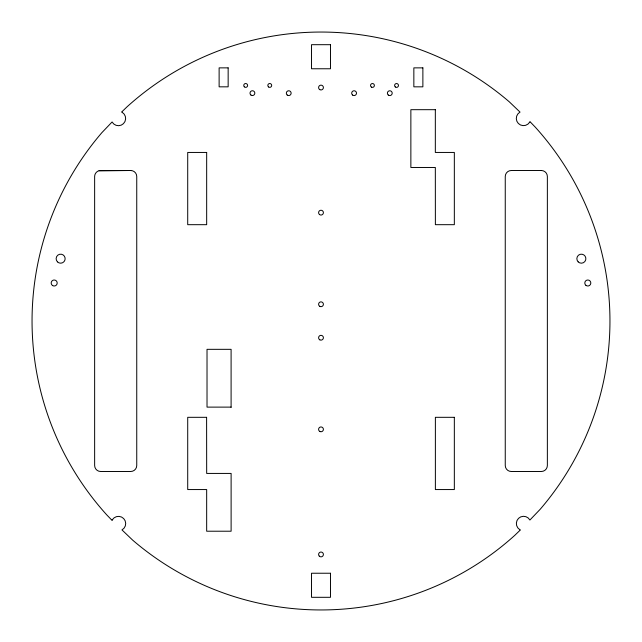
<?xml version="1.0" encoding="UTF-8"?>
<svg xmlns="http://www.w3.org/2000/svg" width="642" height="642" viewBox="0 0 642 642"><rect width="100%" height="100%" fill="white"/><g stroke="black" fill="none" stroke-linecap="round" stroke-linejoin="round"><path stroke-width="0.96" d="M99.101 170.708L130.727 170.507A6.019 6.019 0 0 1 136.746 176.526L136.746 465.474A6.019 6.019 0 0 1 130.727 471.493L100.658 471.493A6.019 6.019 0 0 1 94.639 465.474L94.639 176.526A6.019 6.019 0 0 1 99.101 170.708L130.727 170.507M231.096 407.116L207.021 407.116L207.021 349.328L231.096 349.328L231.096 407.381M112.294 519.851L112.061 520.389L106.708 514.836A288.948 288.948 0 0 1 101.837 132.693L112.093 121.972A7.223 7.223 0 0 0 123.433 123.681A7.223 7.223 0 0 0 122.149 112.294L121.611 112.061L127.164 106.708A288.948 288.948 0 0 1 509.307 101.837L520.028 112.093A7.223 7.223 0 0 0 518.319 123.433A7.223 7.223 0 0 0 529.706 122.149L529.939 121.611L535.292 127.164A288.948 288.948 0 0 1 540.163 509.307L529.907 520.028A7.223 7.223 0 0 0 518.567 518.319A7.223 7.223 0 0 0 519.851 529.706L520.389 529.939L514.836 535.292A288.948 288.948 0 0 1 132.693 540.163L121.972 529.907A7.223 7.223 0 0 0 123.681 518.567A7.223 7.223 0 0 0 112.294 519.851M330.478 44.691L311.522 44.691L311.522 68.766L330.478 68.766L330.478 44.691M228.151 67.867L219.123 67.867L219.123 86.831L228.151 86.831L228.151 67.867M422.877 67.867L413.849 67.867L413.849 86.831L422.877 86.831L422.877 67.867M435.332 109.686L410.864 109.686L410.864 167.474L435.332 167.474L435.38 224.684L454.335 224.684L454.335 152.443L435.332 152.443L435.332 109.686M206.668 152.443L187.713 152.443L187.713 224.684L206.668 224.684L206.668 152.443M541.342 170.507L511.273 170.507A6.019 6.019 0 0 0 505.254 176.526L505.254 465.474A6.019 6.019 0 0 0 511.273 471.493L541.342 471.493A6.019 6.019 0 0 0 547.361 465.474L547.361 176.526A6.019 6.019 0 0 0 541.342 170.507M206.604 417.316L187.713 417.316L187.713 489.557L206.668 489.557L206.668 531.215L231.112 531.215L231.112 473.427L206.676 473.427L206.604 417.316M454.335 417.316L435.38 417.316L435.38 489.557L454.335 489.557L454.335 417.316M330.478 573.234L311.522 573.234L311.522 597.309L330.478 597.309L330.478 573.234M52.676 285.61A3.009 3.009 0 0 0 57.202 283.01A3.009 3.009 0 0 0 52.692 280.393A3.009 3.009 0 0 0 52.676 285.61M57.451 261.872A4.518 4.518 0 0 0 65.002 259.85A4.518 4.518 0 0 0 59.473 254.32A4.518 4.518 0 0 0 57.451 261.872M578.169 261.872A4.518 4.518 0 0 0 585.721 259.85A4.518 4.518 0 0 0 580.191 254.32A4.518 4.518 0 0 0 578.169 261.872M585.937 285.361A3.009 3.009 0 0 0 590.784 283.443A3.009 3.009 0 0 0 586.708 280.201A3.009 3.009 0 0 0 585.937 285.361M388.274 95.032A2.407 2.407 0 0 0 392.174 93.555A2.407 2.407 0 0 0 388.948 90.915A2.407 2.407 0 0 0 388.274 95.032M352.57 95.032A2.407 2.407 0 0 0 356.47 93.555A2.407 2.407 0 0 0 353.244 90.915A2.407 2.407 0 0 0 352.57 95.032M250.894 95.008A2.407 2.407 0 0 0 254.794 93.531A2.407 2.407 0 0 0 251.568 90.891A2.407 2.407 0 0 0 250.894 95.008M287.207 95.024A2.407 2.407 0 0 0 291.107 93.555A2.407 2.407 0 0 0 287.881 90.915A2.407 2.407 0 0 0 287.207 95.024M319.299 556.149A2.407 2.407 0 0 0 323.327 555.073A2.407 2.407 0 0 0 320.374 552.12A2.407 2.407 0 0 0 319.299 556.149M319.796 339.819A2.407 2.407 0 0 0 323.407 337.732A2.407 2.407 0 0 0 319.796 335.654A2.407 2.407 0 0 0 319.796 339.819M319.796 89.639A2.407 2.407 0 0 0 323.407 87.553A2.407 2.407 0 0 0 319.796 85.466A2.407 2.407 0 0 0 319.796 89.639M319.796 306.346A2.407 2.407 0 0 0 323.407 304.268A2.407 2.407 0 0 0 319.796 302.181A2.407 2.407 0 0 0 319.796 306.346M319.555 214.572A2.407 2.407 0 0 0 323.391 212.927A2.407 2.407 0 0 0 320.053 210.432A2.407 2.407 0 0 0 319.555 214.572M319.796 431.44A2.407 2.407 0 0 0 323.407 429.354A2.407 2.407 0 0 0 319.796 427.267A2.407 2.407 0 0 0 319.796 431.44M395.303 86.943A1.926 1.926 0 0 0 398.441 85.787A1.926 1.926 0 0 0 395.873 83.653A1.926 1.926 0 0 0 395.303 86.943M371.493 87.127A1.926 1.926 0 0 0 374.382 85.458A1.926 1.926 0 0 0 371.493 83.789A1.926 1.926 0 0 0 371.493 87.127M268.533 86.927A1.926 1.926 0 0 0 271.654 85.755A1.926 1.926 0 0 0 269.07 83.637A1.926 1.926 0 0 0 268.533 86.927M244.313 86.798A1.926 1.926 0 0 0 247.539 85.94A1.926 1.926 0 0 0 245.18 83.58A1.926 1.926 0 0 0 244.313 86.798"/></g></svg>
